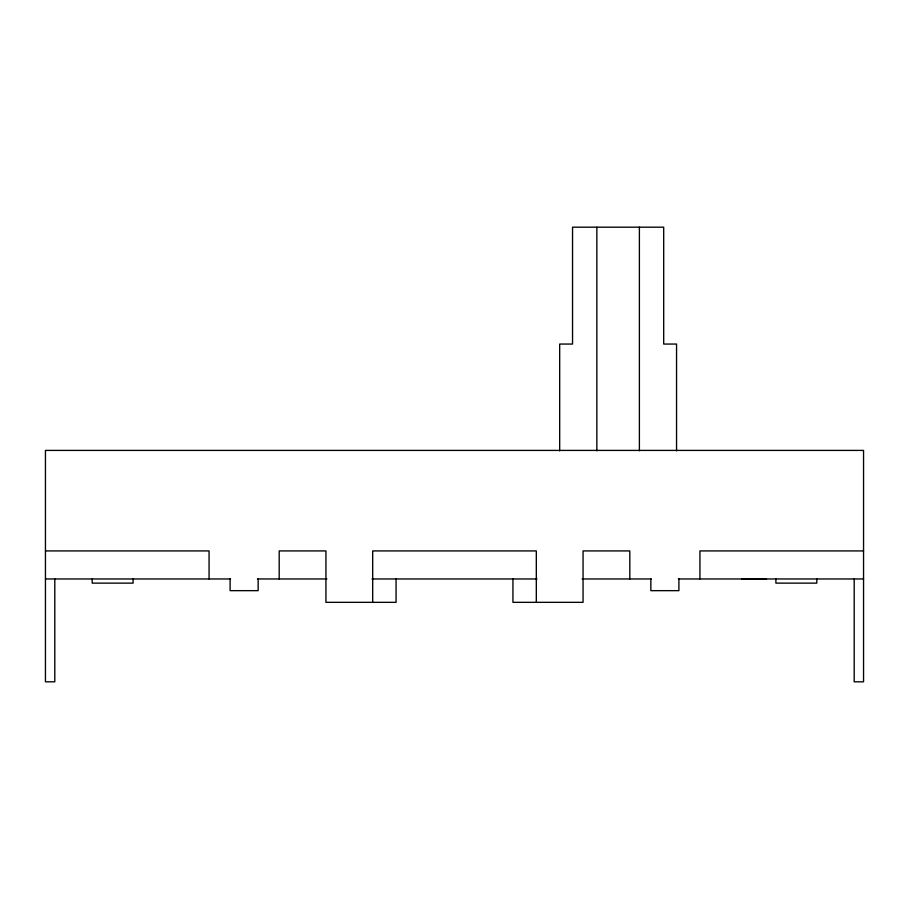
<?xml version="1.0" encoding="UTF-8"?>
<svg xmlns="http://www.w3.org/2000/svg" width="909" height="909" viewBox="0 0 909 909"><rect width="100%" height="100%" fill="white"/><g stroke="black" fill="none" stroke-linecap="round" stroke-linejoin="round"><path stroke-width="1.36" d="M45.45 550.922L209.07 550.922L209.07 578.965M863.55 550.922L699.93 550.922L699.93 578.965M45.45 578.965L230.579 578.965M257.417 578.965L326.876 578.965M371.986 578.965L537.014 578.965M582.124 578.965L651.321 578.965M678.421 578.965L863.55 578.965M741.721 579.203L766.457 579.203M854.199 578.965L854.199 681.818L863.55 681.818L863.55 450.409L45.45 450.409L45.45 681.818L54.801 681.818L54.801 578.965M816.805 578.965L816.805 583.124L775.9 583.124L775.9 578.965M678.898 578.965L678.898 590.657L650.844 590.657L650.844 578.965M676.557 450.853L676.557 344.057L663.695 344.057L663.695 227.182L572.545 227.182L572.545 344.057L559.683 344.057L559.683 450.853M639.391 227.182L639.391 450.762M629.812 578.965L629.812 550.922L583.055 550.922L583.055 602.337L512.937 602.337L512.937 578.965M596.849 227.182L596.849 450.762M536.31 602.337L536.31 550.922L372.69 550.922L372.69 602.337M396.063 578.965L396.063 602.337L325.945 602.337L325.945 550.922L279.188 550.922L279.188 578.965M258.156 578.965L258.156 590.657L230.102 590.657L230.102 578.965M133.1 578.965L133.1 583.124L92.195 583.124L92.195 578.965"/></g></svg>
